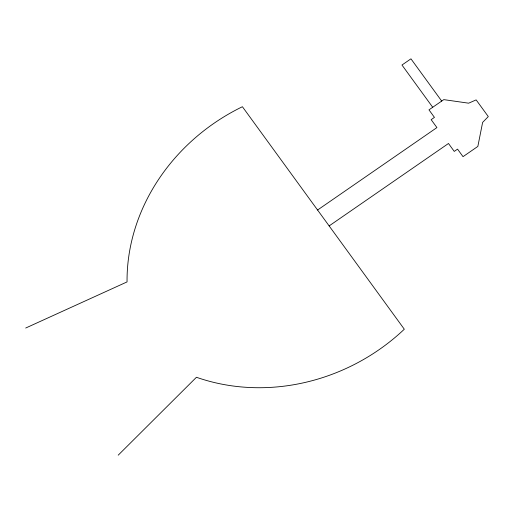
<?xml version="1.0" encoding="UTF-8"?>
<svg xmlns="http://www.w3.org/2000/svg" width="514" height="514" viewBox="0 0 514 514"><rect width="100%" height="100%" fill="white"/><g stroke="black" fill="none" stroke-linecap="round" stroke-linejoin="round"><path stroke-width="0.77" d="M118.214 455.173L196.438 377.27A193.99 174.214 -28.7 0 0 404.306 329.217L242.409 106.719A193.99 174.214 -28.7 0 0 127.048 281.916L25.7 328.035M317.575 210.02L436.919 127.588L431.15 119.659L434.446 117.385L428.972 109.861L443.788 99.626L468.646 103.185L476.15 99.889L488.3 116.588L482.627 122.396L477.847 146.426L463.024 156.661L457.55 149.137L454.254 151.412L448.484 143.483L329.14 225.916M441.693 101.072L410.949 58.827L401.974 65.027L432.711 107.278"/></g></svg>
